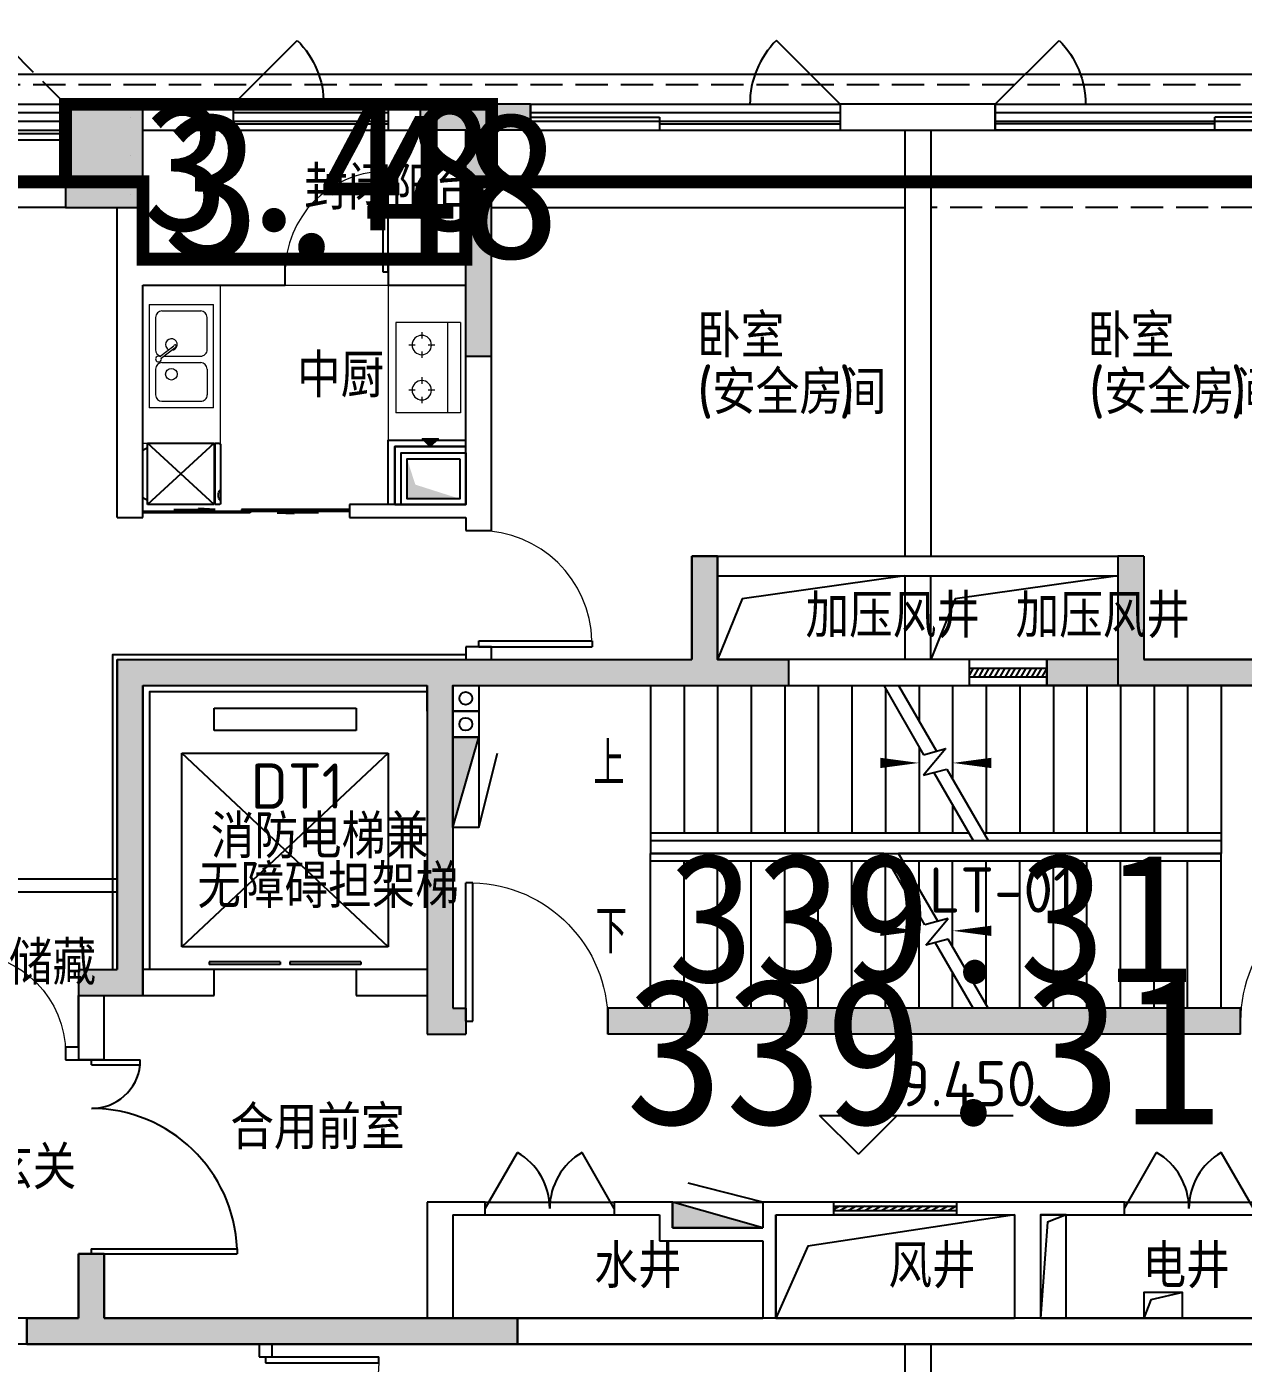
# Model space of a CAD drawing. Extents: x 512858 to 514372, y -232486 to -231710.
# Drawn here: x 513198.97 to 513208.39, y -232045.17 to -232034.82 of the extents above; entities that cross this region are included whole.
import ezdxf

# ---------------------------------------------------------------- set-up
doc = ezdxf.new("R2010")
doc.units = 0
doc.header["$LTSCALE"] = 1000
for name, pattern in [('__DASH', [0.35, 0.25, -0.1]), ('B1+B2户型(2#4F左单元报审版）$0$__DASH', [0.35, 0.25, -0.1]), ('B1+B2户型(2#4F左单元报审版）$0$DASH', [0.35, 0.25, -0.1]), ('DASH', [0.35, 0.25, -0.1])]:
    doc.linetypes.add(name, pattern=pattern)
doc.layers.get('0').update_dxf_attribs({"color": 252})
for name, color, linetype in [('$面积结果', 7, 'Continuous'), ('0-铝板', 253, 'Continuous'), ('1#HXT-4F$0$A-ANNO-50-SYMB', 253, 'Continuous'), ('1#HXT-4F$0$A-ANNO-50-TXT', 253, 'Continuous'), ('1#HXT-4F$0$A-DOOR', 253, 'Continuous'), ('1#HXT-4F$0$A-FIRE-DOOR', 253, 'Continuous'), ('1#HXT-4F$0$A-HOLE-E', 253, 'Continuous'), ('1#HXT-4F$0$A-PATT-COLU', 253, 'Continuous'), ('1#HXT-4F$0$A-STAIR', 253, 'Continuous'), ('1#HXT-4F$0$A-STR-CONC-B', 253, 'Continuous'), ('1#HXT-4F$0$A-WALL-S', 253, 'Continuous'), ('1#HXT-4F$0$A-WINDOW', 253, 'Continuous'), ('1#HXT-4F$0$AA-DOOR_FIRE_TEXT', 253, 'Continuous'), ('6#-造型-1F（实施版）金属型材-METAL-S', 253, 'Continuous'), ('A-ANNO-100-DIM-E', 253, 'Continuous'), ('A-ANNO-100-TXT', 252, 'Continuous'), ('A-METAL-E', 253, 'Continuous'), ('A-WALL-S', 252, 'Continuous'), ('B1+B2户型(2#4F左单元报审版）$0$$0$AA-排烟道', 253, 'Continuous'), ('B1+B2户型(2#4F左单元报审版）$0$A-DOOR', 253, 'Continuous'), ('B1+B2户型(2#4F左单元报审版）$0$A-FIRE-DOOR', 253, 'Continuous'), ('B1+B2户型(2#4F左单元报审版）$0$A-HOLE-E', 253, 'Continuous'), ('B1+B2户型(2#4F左单元报审版）$0$A-PART-S', 253, 'Continuous'), ('B1+B2户型(2#4F左单元报审版）$0$A-PATT-COLU', 253, 'Continuous'), ('B1+B2户型(2#4F左单元报审版）$0$A-STR-CONC-B', 253, 'Continuous'), ('B1+B2户型(2#4F左单元报审版）$0$A-STR-CONC-C', 253, 'Continuous'), ('B1+B2户型(2#4F左单元报审版）$0$A-STR-CONC-E', 253, 'Continuous'), ('B1+B2户型(2#4F左单元报审版）$0$A-STR-CONC-H', 253, 'Continuous'), ('B1+B2户型(2#4F左单元报审版）$0$A-WALL-S', 253, 'Continuous'), ('B1+B2户型(2#4F左单元报审版）$0$A-WINDOW', 253, 'Continuous'), ('B1+B2户型(2#4F左单元报审版）$0$FURN', 253, 'Continuous'), ('B1+B2户型(2#4F左单元报审版）$0$ICDA方案_活动家具', 253, 'Continuous'), ('B1+B2户型(2#4F左单元报审版）$0$WALL', 253, 'Continuous'), ('PUB_HATCH', 252, 'Continuous'), ('PUB_TEXT', 252, 'Continuous')]:
    doc.layers.add(name, color=color, linetype=linetype)
for name, color, linetype, lineweight in [('B1+B2户型(2#4F左单元报审版）$0$AE-FURN-MOVE', 253, 'Continuous', 20), ('面积-计容-住宅-0.5', 1, 'Continuous', 0), ('面积-计容-住宅-1', 1, 'Continuous', 0)]:
    doc.layers.add(name, color=color, linetype=linetype, lineweight=lineweight)
doc.styles.add('1#HXT-4F$0$STANDARD', font='GBENOR', dxfattribs={"bigfont": 'GBCBIG'})
doc.styles.add('dw', font='simhei.ttf')
doc.styles.add('TYDG_02', font='TSSDENG.shx', dxfattribs={"width": 0.8, "bigfont": 'hztxt.shx'})

# ---------------------------------------------------------------- blocks, each defined once
blk = doc.blocks.new('1新301#HXT-4F$0$$TWTSYS$00000508')
for p, q in [((-0.5, 0.5), (0.324, 1.224)), ((-0.5, 0.5), (-0.5, -0.5)), ((-0.5, -0.5), (0.5, 0.5)), ((0.5, 0.5), (-0.5, 0.5)), ((0.5, -0.5), (0.5, 0.5)), ((-0.5, -0.5), (0.5, -0.5))]:
    blk.add_line(p, q)
blk.add_solid([(0.5, -0.5), (0.5, 0.5), (-0.5, -0.5)])
blk = doc.blocks.new('1新311#HXT-4F$0$$WINLIB2D$00000039')
at = {"color": 0}
for points in [[(-0.5, 0.5), (-0.5, -0.5)], [(0.5, 0.5), (-0.5, 0.5)], [(0.5, -0.5), (0.5, 0.5)], [(-0.5, 0.167), (0.5, 0.167)], [(-0.384, -0.167), (-0.448, 0.167)], [(-0.316, -0.167), (-0.38, 0.167)], [(-0.248, -0.167), (-0.312, 0.167)], [(-0.18, -0.167), (-0.244, 0.167)], [(-0.112, -0.167), (-0.176, 0.167)], [(-0.044, -0.167), (-0.108, 0.167)], [(0.024, -0.167), (-0.04, 0.167)], [(0.092, -0.167), (0.028, 0.167)], [(0.16, -0.167), (0.096, 0.167)], [(0.228, -0.167), (0.164, 0.167)], [(0.296, -0.167), (0.232, 0.167)], [(0.364, -0.167), (0.3, 0.167)], [(0.432, -0.167), (0.368, 0.167)], [(0.5, -0.167), (0.436, 0.167)], [(-0.452, -0.167), (-0.5, 0.084)], [(-0.5, -0.167), (0.5, -0.167)], [(0.5, -0.5), (-0.5, -0.5)]]:
    blk.add_lwpolyline(points, dxfattribs=at)
blk = doc.blocks.new('1新261#HXT-4F$0$$DorLib2D$00000001')
for p, q in [((0.45, 0.975), (0.5, 0.975)), ((0.45, 0), (0.45, 0.975)), ((0.5, 0), (0.5, 0.975)), ((0.5, 0), (0.45, 0))]:
    blk.add_line(p, q)
at = {"lineweight": 13}
blk.add_arc((0.475, 0), 0.975, 91.46928, 180, dxfattribs=at)
blk = doc.blocks.new('1新271#HXT-4F$0$$DorLib2D$00000127')
at = {"color": 0}
for points in [[(-0.5333, 0.7949), (-0.5333, 0.6904)], [(-0.0333, 0.7949), (-0.5333, 0.7949)], [(-0.0333, 0.7949), (-0.0333, 0.6904)], [(0.5333, 0.7949), (0.0333, 0.7949)], [(0.0333, 0.7949), (0.0333, 0.6904)], [(0.5333, 0.7949), (0.5333, 0.6904)], [(-0.0333, 0.6904), (-0.5333, 0.6904)], [(0.5333, 0.6904), (0.0333, 0.6904)], [(0.5, 0.5), (-0.5, 0.5)]]:
    blk.add_lwpolyline(points, dxfattribs=at)
blk = doc.blocks.new('1新291#HXT-4F$0$$DorLib2D$00000231')
at = {"color": 0}
for p, q in [((-0.5, 0), (-0.25, 0.433)), ((0.5, 0), (0.25, 0.433))]:
    blk.add_line(p, q, dxfattribs=at)
for centre, start, end in [((-0.5, 0), 0, 60), ((0.5, 0), 120, 180)]:
    blk.add_arc(centre, 0.5, start, end, dxfattribs=at)
blk = doc.blocks.new('1新281#HXT-4F$0$$DorLib2D$00000225')
at = {"color": 0}
for p, q in [((0.475, -0.0014), (0.475, 0.7521)), ((0.475, 0.7521), (0.5, 0.7521)), ((0.5, -0.0014), (0.5, 0.7521)), ((-0.5, 0), (-0.5, 0.252)), ((-0.475, 0.252), (-0.5, 0.252)), ((-0.475, 0), (-0.475, 0.252)), ((-0.475, 0), (-0.5, 0)), ((0.475, -0.0014), (0.5, -0.0014))]:
    blk.add_line(p, q, dxfattribs=at)
for centre, radius, start, end in [((0.5046, -0.0019), 0.7546, 92.24927, 179.72377), ((-0.5008, 0.0026), 0.2508, 359.78987, 84.09744)]:
    blk.add_arc(centre, radius, start, end, dxfattribs=at)
blk = doc.blocks.new('1新251#HXT-4F')
at = {"layer": '1#HXT-4F$0$A-PATT-COLU'}
for points in [[(-148007, -998471), (-148007, -999271), (-147907, -999338), (-147807, -999271), (-147807, -998471)], [(-144707, -998471), (-144707, -999271), (-144607, -999338), (-144507, -999271), (-144507, -998471)], [(-152257, -999471), (-152457, -999271), (-152457, -1001671), (-152257, -1001871)], [(-152457, -999271), (-152257, -999471), (-150057, -999471), (-149957, -999404), (-149957, -999271)], [(-149957, -999404), (-149857, -999471), (-147907, -999471), (-147907, -999338), (-148007, -999271), (-149957, -999271)], [(-147907, -999338), (-147907, -999471), (-147257, -999471), (-147257, -999271), (-147807, -999271)], [(-144607, -999338), (-144707, -999271), (-145257, -999271), (-145257, -999471), (-144607, -999471)], [(-142457, -999404), (-142457, -999271), (-144507, -999271), (-144607, -999338), (-144607, -999471), (-142557, -999471)], [(-149957, -999404), (-150057, -999471), (-150057, -1001771), (-149857, -1001771), (-149857, -999471)], [(-152757, -1001871), (-152657, -1001871), (-152657, -1001671), (-152757, -1001671)], [(-152657, -1001671), (-152657, -1001871), (-152257, -1001871), (-152457, -1001671)], [(-149857, -1001771), (-150057, -1001771), (-150057, -1002171), (-149857, -1001971)], [(-149857, -1001971), (-150057, -1002171), (-149757, -1002171), (-149757, -1001971)], [(-143757, -1001971), (-148657, -1001971), (-148657, -1002171), (-143757, -1002171)], [(-152757, -1003871), (-152757, -1004371), (-152657, -1004438), (-152557, -1004371), (-152557, -1003871)], [(-153157, -1004571), (-152657, -1004571), (-152657, -1004438), (-152757, -1004371), (-153157, -1004371)], [(-152657, -1004438), (-152657, -1004571), (-149957, -1004571), (-149957, -1004371), (-152557, -1004371)], [(-149957, -1004371), (-149957, -1004571), (-149357, -1004571), (-149357, -1004371)]]:
    blk.add_hatch(color=256, dxfattribs=at).paths.add_polyline_path(points)
at = {"layer": '1#HXT-4F$0$A-ANNO-50-SYMB', "elevation": 0}
for points in [[(-148457, -1000071, 0, 0, 0), (-146247, -1000071, 0, 80, 0), (-146547, -1000071, 0, 0, 0)], [(-143777, -1000071, 0, 0, 0), (-145987, -1000071, 0, 80, 0), (-145687, -1000071, 0, 0, 0)], [(-148457, -1001371, 0, 0, 0), (-146247, -1001371, 0, 80, 0), (-146547, -1001371, 0, 0, 0)], [(-143777, -1001371, 0, 0, 0), (-145987, -1001371, 0, 80, 0), (-145687, -1001371, 0, 0, 0)]]:
    blk.add_lwpolyline(points, format="xyseb", dxfattribs=at)
at = {"layer": '1#HXT-4F$0$A-DOOR'}
for p, q in [((-149607, -1003471, 0), (-148607, -1003471, 0)), ((-144657, -1003471), (-143657, -1003471)), ((-149607, -1003571, 0), (-148607, -1003571, 0)), ((-144657, -1003571), (-143657, -1003571))]:
    blk.add_line(p, q, dxfattribs=at)
at = {"layer": '1#HXT-4F$0$A-HOLE-E'}
for points in [[(-147807, -998621), (-146357, -998621), (-146357, -999271), (-147807, -999271)], [(-146157, -998621), (-144707, -998621), (-144707, -999271), (-146157, -999271)], [(-147357, -1003571), (-145507, -1003571), (-145507, -1004371), (-147357, -1004371)], [(-145307, -1004371), (-145107, -1004371), (-145107, -1003571), (-145307, -1003571)], [(-144507, -1004371), (-144207, -1004371), (-144207, -1004171), (-144507, -1004171)]]:
    blk.add_lwpolyline(points, close=True, dxfattribs=at)
for points in [[(-146357, -998621), (-147617, -998800), (-147807, -999271)], [(-144707, -998621), (-145967, -998800), (-146157, -999271)], [(-145507, -1003571), (-147107, -1003812), (-147357, -1004371)], [(-145107, -1003571), (-145252, -1003628), (-145307, -1004371)], [(-144207, -1004171), (-144453, -1004228), (-144507, -1004371)]]:
    blk.add_lwpolyline(points, dxfattribs=at)
at = {"layer": '1#HXT-4F$0$A-STAIR'}
for p, q in [((-148327, -999471), (-146521, -999471)), ((-148327, -999471), (-148327, -1000611)), ((-148067, -999471), (-148067, -1000611)), ((-147807, -999471), (-147807, -1000611)), ((-147547, -999471), (-147547, -1000611)), ((-147287, -999471), (-147287, -1000611)), ((-147027, -999471), (-147027, -1000611)), ((-146767, -999471), (-146767, -1000611)), ((-146521, -999471), (-146212, -1000007)), ((-146507, -999495), (-146507, -1000611)), ((-146406, -999471), (-143907, -999471)), ((-146406, -999471), (-146112, -999980)), ((-146247, -999471), (-146247, -999746)), ((-145987, -999471), (-145987, -1000196)), ((-145727, -999471), (-145727, -1000611)), ((-145467, -999471), (-145467, -1000611)), ((-145207, -999471), (-145207, -1000611)), ((-144947, -999471), (-144947, -1000611)), ((-144687, -999471), (-144687, -1000611)), ((-144427, -999471), (-144427, -1000611)), ((-144167, -999471), (-144167, -1000611)), ((-143907, -999471), (-143907, -1000611)), ((-151707, -999821), (-151707, -999646)), ((-151707, -999646), (-150607, -999646)), ((-150607, -999646), (-150607, -999821)), ((-150607, -999821), (-151707, -999821)), ((-151957, -1001496), (-151957, -999996)), ((-151957, -999996), (-150357, -999996)), ((-150357, -999996), (-151957, -1001496)), ((-150357, -1001496), (-151957, -999996)), ((-150357, -999996), (-150357, -1001496)), ((-146247, -999946), (-146247, -1000611)), ((-146212, -1000007), (-146040, -999960)), ((-146040, -999960), (-146212, -1000166)), ((-146212, -1000166), (-146032, -1000118)), ((-146132, -1000145), (-145828, -1000671)), ((-146032, -1000118), (-145713, -1000671)), ((-145987, -1000396), (-145987, -1000611)), ((-148327, -1000611), (-148327, -1000671)), ((-148327, -1000611), (-145863, -1000611)), ((-148327, -1000611), (-148327, -1000671)), ((-145747, -1000611), (-143907, -1000611)), ((-143907, -1000611), (-143907, -1000671)), ((-143907, -1000611), (-143907, -1000671)), ((-148327, -1000671), (-145828, -1000671)), ((-148327, -1000671), (-145828, -1000671)), ((-145713, -1000671), (-143907, -1000671)), ((-145713, -1000671), (-143907, -1000671)), ((-146521, -1000771), (-148327, -1000771)), ((-148327, -1000831), (-148327, -1000771)), ((-146521, -1000771), (-148327, -1000771)), ((-148327, -1000831), (-148327, -1000771)), ((-148327, -1001971), (-148327, -1000831)), ((-146486, -1000831), (-148327, -1000831)), ((-148067, -1001971), (-148067, -1000831)), ((-147807, -1001971), (-147807, -1000831)), ((-147547, -1001971), (-147547, -1000831)), ((-147287, -1001971), (-147287, -1000831)), ((-147027, -1001971), (-147027, -1000831)), ((-146767, -1001971), (-146767, -1000831)), ((-146202, -1001324), (-146521, -1000771)), ((-146507, -1001971), (-146507, -1000831)), ((-143907, -1000771), (-146406, -1000771)), ((-146102, -1001297), (-146406, -1000771)), ((-143907, -1000771), (-146406, -1000771)), ((-143907, -1000831), (-146371, -1000831)), ((-146247, -1001046), (-146247, -1000831)), ((-145987, -1001496), (-145987, -1000831)), ((-145727, -1001946), (-145727, -1000831)), ((-145467, -1001971), (-145467, -1000831)), ((-145207, -1001971), (-145207, -1000831)), ((-144947, -1001971), (-144947, -1000831)), ((-144687, -1001971), (-144687, -1000831)), ((-144427, -1001971), (-144427, -1000831)), ((-144167, -1001971), (-144167, -1000831)), ((-143907, -1000831), (-143907, -1000771)), ((-143907, -1000831), (-143907, -1000771)), ((-143907, -1001971), (-143907, -1000831)), ((-146247, -1001971), (-146247, -1001246)), ((-146022, -1001275), (-146202, -1001324)), ((-146194, -1001481), (-146022, -1001275)), ((-146022, -1001435), (-146194, -1001481)), ((-145828, -1001971), (-146122, -1001462)), ((-145713, -1001971), (-146022, -1001435)), ((-150357, -1001496), (-151957, -1001496)), ((-145987, -1001971), (-145987, -1001696)), ((-145828, -1001971), (-148327, -1001971)), ((-143907, -1001971), (-145713, -1001971))]:
    blk.add_line(p, q, dxfattribs=at)
at = {"layer": '1#HXT-4F$0$A-STR-CONC-B'}
for p, q in [((-148007, -998471), (-148007, -999271)), ((-147807, -998471), (-148007, -998471)), ((-147807, -998471), (-147807, -999271)), ((-144707, -998471), (-144707, -999271)), ((-144507, -998471), (-144707, -998471)), ((-144507, -998471), (-144507, -999271)), ((-152457, -999271), (-152457, -1001671)), ((-152457, -999271), (-149957, -999271)), ((-149957, -999271), (-148007, -999271)), ((-147807, -999271), (-147257, -999271)), ((-147257, -999271), (-147257, -999471)), ((-144707, -999271), (-145257, -999271)), ((-145257, -999471), (-145257, -999271)), ((-142457, -999271), (-144507, -999271)), ((-152257, -999471), (-152257, -1001871)), ((-152257, -999471), (-150057, -999471)), ((-150057, -999471), (-150057, -1001771)), ((-149857, -999471), (-149857, -1001771)), ((-149857, -999471), (-147907, -999471)), ((-147907, -999471), (-147257, -999471)), ((-144607, -999471), (-145257, -999471)), ((-142557, -999471), (-144607, -999471)), ((-152757, -1001671), (-152657, -1001671)), ((-152757, -1001671), (-152757, -1001871)), ((-152657, -1001671), (-152457, -1001671)), ((-150057, -1001771), (-150057, -1002171)), ((-149857, -1001771), (-149857, -1001971)), ((-152757, -1001871), (-152657, -1001871)), ((-152657, -1001871), (-152257, -1001871)), ((-149857, -1001971), (-149757, -1001971)), ((-149757, -1001971), (-149757, -1002171)), ((-143757, -1001971), (-148657, -1001971)), ((-148657, -1002171), (-148657, -1001971)), ((-143757, -1002171), (-143757, -1001971)), ((-150057, -1002171), (-149757, -1002171)), ((-143757, -1002171), (-148657, -1002171)), ((-152757, -1003871), (-152757, -1004371)), ((-152557, -1003871), (-152757, -1003871)), ((-152557, -1003871), (-152557, -1004371)), ((-153157, -1004371), (-152757, -1004371)), ((-153157, -1004371), (-153157, -1004571)), ((-152557, -1004371), (-149957, -1004371)), ((-149957, -1004371), (-149357, -1004371)), ((-149357, -1004371), (-149357, -1004571)), ((-153157, -1004571), (-152657, -1004571)), ((-152657, -1004571), (-149957, -1004571)), ((-149957, -1004571), (-149357, -1004571))]:
    blk.add_line(p, q, dxfattribs=at)
at = {"layer": '1#HXT-4F$0$A-WALL-S'}
for p, q in [((-147807, -998471), (-144707, -998471)), ((-147807, -998621), (-144707, -998621)), ((-145857, -999271), (-147257, -999271)), ((-145857, -999471), (-145857, -999271)), ((-145257, -999471), (-145257, -999271)), ((-147257, -999471), (-145857, -999471)), ((-148327, -1000671), (-143907, -1000671)), ((-148327, -1000671), (-148327, -1000771)), ((-143907, -1000671), (-143907, -1000771)), ((-148327, -1000771), (-143907, -1000771)), ((-151707, -1001671), (-152257, -1001671)), ((-151707, -1001871), (-151707, -1001671)), ((-150057, -1001671), (-150607, -1001671)), ((-150607, -1001671), (-150607, -1001871)), ((-152757, -1001871), (-152757, -1002371)), ((-152557, -1002371), (-152557, -1001871)), ((-152257, -1001871), (-151707, -1001871)), ((-150607, -1001871), (-150057, -1001871)), ((-149757, -1001971), (-149757, -1002171)), ((-148657, -1001971), (-148657, -1002171)), ((-143757, -1002171), (-143757, -1001971)), ((-152757, -1002371), (-152557, -1002371)), ((-150057, -1003471), (-150057, -1004371)), ((-149607, -1003471), (-150057, -1003471)), ((-149607, -1003571), (-149607, -1003471)), ((-148157, -1003471), (-148607, -1003471)), ((-148607, -1003471), (-148607, -1003571)), ((-148157, -1003471), (-148157, -1003671)), ((-147457, -1003471), (-147457, -1003671)), ((-146907, -1003471), (-147457, -1003471)), ((-146907, -1003571), (-146907, -1003471)), ((-145407, -1003471), (-145957, -1003471)), ((-145957, -1003471), (-145957, -1003571)), ((-144657, -1003471), (-145407, -1003471)), ((-144657, -1003571), (-144657, -1003471)), ((-149857, -1003571), (-149857, -1004371)), ((-149857, -1003571), (-149607, -1003571)), ((-148607, -1003571), (-148257, -1003571)), ((-148257, -1003571), (-148257, -1003771)), ((-147357, -1003571), (-147357, -1003771)), ((-147357, -1003571), (-146907, -1003571)), ((-145957, -1003571), (-145507, -1003571)), ((-145507, -1003571), (-145507, -1004371)), ((-145307, -1003571), (-145307, -1004371)), ((-145307, -1003571), (-144657, -1003571)), ((-148157, -1003671), (-147457, -1003671)), ((-152557, -1003871), (-152757, -1003871)), ((-148257, -1003771), (-147457, -1003771)), ((-147457, -1003771), (-147457, -1004371)), ((-147357, -1003771), (-147357, -1004371)), ((-149357, -1004371), (-147457, -1004371)), ((-147357, -1004371), (-145507, -1004371)), ((-145307, -1004371), (-143307, -1004371)), ((-149357, -1004571), (-147357, -1004571)), ((-147357, -1004571), (-145407, -1004571)), ((-145407, -1004571), (-143207, -1004571))]:
    blk.add_line(p, q, dxfattribs=at)
at = {"layer": '1#HXT-4F$0$AA-DOOR_FIRE_TEXT'}
for points in [[(-149657, -999671), (-149857, -999671), (-149857, -999471), (-149657, -999471)], [(-149657, -999871), (-149857, -999871), (-149857, -999671), (-149657, -999671)]]:
    blk.add_lwpolyline(points, close=True, dxfattribs=at)
for centre in [(-149757, -999571), (-149757, -999771)]:
    blk.add_circle(centre, 50, dxfattribs=at)
at = {"layer": '1#HXT-4F$0$A-DOOR'}
for name, p, xscale, yscale, zscale in [('1新271#HXT-4F$0$$DorLib2D$00000127', (-151157, -1001771), 1100, 200, 200), ('1新291#HXT-4F$0$$DorLib2D$00000231', (-149107, -1003521), 1000, 1000, 100)]:
    blk.add_blockref(name, p, dxfattribs=dict(at, xscale=xscale, yscale=yscale, zscale=zscale))
at = {"layer": '1#HXT-4F$0$A-DOOR', "xscale": 1000, "yscale": 1000, "zscale": 100, "rotation": 359.9999999997817}
blk.add_blockref('1新291#HXT-4F$0$$DorLib2D$00000231', (-144157, -1003521), dxfattribs=at)
at = {"layer": '1#HXT-4F$0$A-FIRE-DOOR', "zscale": 200}
for name, p, xscale, yscale, rotation in [('1新261#HXT-4F$0$$DorLib2D$00000001', (-149207, -1002071), 1100, -1100, 180), ('1新281#HXT-4F$0$$DorLib2D$00000225', (-152657, -1003121), -1500, -1500, 90)]:
    blk.add_blockref(name, p, dxfattribs=dict(at, xscale=xscale, yscale=yscale, rotation=rotation))
at = {"layer": '1#HXT-4F$0$A-FIRE-DOOR', "xscale": 1100, "yscale": 1100, "zscale": 200}
blk.add_blockref('1新261#HXT-4F$0$$DorLib2D$00000001', (-143207, -1002071), dxfattribs=at)
at = {"layer": '1#HXT-4F$0$A-WINDOW', "xscale": 600, "yscale": -200, "zscale": 200}
blk.add_blockref('1新311#HXT-4F$0$$WINLIB2D$00000039', (-145557, -999371), dxfattribs=at)
at = {"layer": '1#HXT-4F$0$A-WINDOW', "xscale": 950, "yscale": -100, "zscale": 100, "rotation": 359.9999999997743}
blk.add_blockref('1新311#HXT-4F$0$$WINLIB2D$00000039', (-146432, -1003521), dxfattribs=at)
at = {"layer": '1#HXT-4F$0$AA-DOOR_FIRE_TEXT', "xscale": -700.0000000000001, "yscale": 200.0000000000001, "zscale": 700.0000000000001, "rotation": 270}
blk.add_blockref('1新301#HXT-4F$0$$TWTSYS$00000508', (-149757, -1000221), dxfattribs=at)
at = {"layer": '1#HXT-4F$0$AA-DOOR_FIRE_TEXT', "xscale": -700.0000000000001, "yscale": 200.0000000000001, "zscale": 700.0000000000001}
blk.add_blockref('1新301#HXT-4F$0$$TWTSYS$00000508', (-147807, -1003571), dxfattribs=at)
at = {"layer": '1#HXT-4F$0$A-ANNO-50-TXT', "color": 7, "style": '1#HXT-4F$0$STANDARD'}
for s, p in [('上', (-148770, -1000246)), ('下', (-148752, -1001546))]:
    blk.add_text(s, height=338, dxfattribs=at).set_placement(p)
blk = doc.blocks.new('1新175wz')
at = {"layer": 'A-ANNO-100-TXT', "style": 'TYDG_02'}
for s, height, p in [('封闭阳台', 337.6, (-151008, -1319187, 0)), ('卧室', 337.6, (-147966, -1320333)), ('卧室', 337.6, (-144945, -1320333)), ('中厨', 337.6, (-151064, -1320641)), ('(', 350, (-147966, -1320771)), ('安全房间', 337.6, (-147849, -1320771)), (')', 350, (-146866, -1320771)), ('(', 350, (-144933, -1320771)), ('安全房间', 337.6, (-144816, -1320771)), (')', 350, (-143833, -1320771)), ('加压风井', 337.6, (-147126, -1322501)), ('加压风井', 337.6, (-145499, -1322501)), ('DT1', 350, (-151423, -1323825)), ('消防电梯兼', 337.6, (-151732, -1324210)), ('无障碍担架梯', 337.6, (-151836, -1324595)), ('LT-01', 350, (-146169, -1324630)), ('储藏', 337.6, (-153295, -1325189, 0)), ('合用前室', 337.6, (-151581, -1326463)), ('玄关', 337.6, (-153449, -1326773)), ('水井', 337.6, (-148762, -1327536)), ('风井', 337.6, (-146484, -1327536)), ('电井', 337.6, (-144516, -1327536))]:
    blk.add_text(s, height=height, dxfattribs=at).set_placement(p)
blk = doc.blocks.new('1新179背衬墙4F')
at = {"layer": 'A-METAL-E', "elevation": 0}
for points in [[(9900, 5850), (11100, 5850)], [(9900, 5800), (11100, 5800)], [(13200, 5850), (14600, 5850)], [(13200, 5800), (14600, 5800)], [(17500, 5850), (15800, 5850)], [(17500, 5800), (15800, 5800)], [(7700, 5775), (8600, 5775)], [(7700, 5725), (8600, 5725)]]:
    blk.add_lwpolyline(points, dxfattribs=at)
at = {"layer": 'A-WALL-S'}
for p, q in [((12200, 5900), (13200, 5900)), ((12200, 5900), (12200, 5800)), ((13200, 5900), (13200, 5800)), ((18200, 5900), (17500, 5900)), ((17500, 5800), (17500, 5900)), ((12200, 5800), (13200, 5800)), ((18200, 5800), (17500, 5800))]:
    blk.add_line(p, q, dxfattribs=at)
blk = doc.blocks.new('1新142B1+B2户型(2#4F左单元报审版）$0$$0$SFEFFSEFSEFESFS')
at = {"layer": 'B1+B2户型(2#4F左单元报审版）$0$$0$AA-排烟道'}
blk.add_hatch(color=254, dxfattribs=at).paths.add_polyline_path([(220387, 75509), (220327, 75570), (220327, 75448)])
at = {"layer": 'B1+B2户型(2#4F左单元报审版）$0$$0$AA-排烟道', "color": 254}
for points in [[(220437, 75235), (220837, 75235), (220837, 75735), (220437, 75735)], [(220483, 75280), (220792, 75280), (220792, 75689), (220483, 75689)]]:
    blk.add_lwpolyline(points, close=True, dxfattribs=at)
blk.add_lwpolyline([(220387, 75509), (220327, 75570), (220327, 75448), (220387, 75509)], dxfattribs=at)
blk.add_solid([(220483, 75689), (220682, 75625), (220792, 75689), (220792, 75280)], dxfattribs=at)
at = {"layer": 'B1+B2户型(2#4F左单元报审版）$0$A-HOLE-E', "ltscale": 0.5}
blk.add_lwpolyline([(220837, 75784), (220837, 75234), (220387, 75234), (220387, 75784)], close=True, dxfattribs=at)
blk = doc.blocks.new('1新144B1+B2户型(2#4F左单元报审版）$0$$DorLib2D$00000114')
at = {"color": 0}
blk.add_line((0.5, 0), (-0.207, 0.707), dxfattribs=at)
blk.add_arc((0.5, 0), 1, 135, 180, dxfattribs=at)
blk = doc.blocks.new('1新151B1+B2户型(2#4F左单元报审版）$0$6986586658665A-Kitchen-4')
at = {"layer": 'B1+B2户型(2#4F左单元报审版）$0$AE-FURN-MOVE'}
for p, q in [((-400, -500), (-400, 0)), ((400, 0), (-400, 0)), ((400, 0), (400, -500)), ((-350, -100), (-350, -400)), ((-100, -50), (-300, -50)), ((-50, -100), (-50, -400)), ((-16, -94), (67, -201)), ((-4, -84), (79, -191)), ((300, -50), (50, -50)), ((350, -100), (350, -400)), ((0, -115), (0, -400)), ((-400, -500), (400, -500)), ((-100, -450), (-300, -450)), ((50, -450), (300, -450))]:
    blk.add_line(p, q, dxfattribs=at)
for centre, major_axis, start_param, end_param in [((-300, -100), (0, 50), 0.000591, 1.571387), ((-100, -100), (0, 50), 4.711798, 6.282594), ((-23, -73), (-0.2, 22.5), 4.156064, 9.712232), ((50, -100), (0, 50), -0.000202, 1.373206), ((300, -100), (0, 50), 4.711798, 6.282594), ((-140, -173), (0, 45), 4.711392, 10.994577), ((90, -173), (0.1, 45), 1.556657, 7.383522), ((77, -201), (0, 10), 1.588727, 6.019143), ((-300, -400), (0, 50), 1.570205, 3.141002), ((-100, -400), (0, 50), 3.142184, 4.71298), ((50, -400), (0, 50), 1.570205, 3.141002), ((300, -400), (0, 50), 3.142184, 4.71298)]:
    blk.add_ellipse(centre, major_axis=major_axis, ratio=1, start_param=start_param, end_param=end_param, dxfattribs=at)
blk = doc.blocks.new('1新150B1+B2户型(2#4F左单元报审版）$0$6986586658665A-Kitchen-1')
at = {"layer": 'B1+B2户型(2#4F左单元报审版）$0$AE-FURN-MOVE'}
for p, q in [((-350, 0), (350, 0)), ((-350, -500), (-350, 0)), ((350, -500), (350, 0)), ((-175, -150), (-175, -100)), ((175, -150), (175, -100)), ((-275, -200), (-225, -200)), ((-125, -200), (-75, -200)), ((75, -200), (125, -200)), ((225, -200), (275, -200)), ((-175, -300), (-175, -250)), ((175, -300), (175, -250)), ((-350, -400), (350, -400)), ((-350, -500), (350, -500))]:
    blk.add_line(p, q, dxfattribs=at)
for centre in [(-175, -200), (175, -200)]:
    blk.add_circle(centre, 75, dxfattribs=at)
blk = doc.blocks.new('1新153B1+B2户型(2#4F左单元报审版）$0$A$C75447C14')
at = {"layer": 'B1+B2户型(2#4F左单元报审版）$0$ICDA方案_活动家具'}
for p, q in [((-238, 559), (-238, 588)), ((237, 559), (-238, 559)), ((-238, 35), (-238, 551)), ((-238, 551), (237, 551)), ((237, 551), (-238, 35)), ((-238, 551), (237, 35)), ((-225, 600), (225, 600)), ((237, 588), (237, 559)), ((237, 588), (237, 559)), ((237, 551), (237, 35)), ((237, 551), (237, 35)), ((237, 35), (-238, 35)), ((-185, 0), (-205, 35)), ((185, 0), (-185, 0)), ((205, 35), (185, 0))]:
    blk.add_line(p, q, dxfattribs=at)
at = {"layer": 'B1+B2户型(2#4F左单元报审版）$0$ICDA方案_活动家具', "extrusion": (4.4081e-39, -1.44111e-29, -1)}
for centre, major_axis, start_param, end_param in [((-225, 588), (8.61, -8.61), 2.356194, 3.926991), ((165, 655), (50.2, -50.2), 0.10668, 1.464116)]:
    blk.add_ellipse(centre, major_axis=major_axis, ratio=1, start_param=start_param, end_param=end_param, dxfattribs=at)
at = {"layer": 'B1+B2户型(2#4F左单元报审版）$0$ICDA方案_活动家具', "extrusion": (4.40811e-39, -1.44111e-29, -1)}
blk.add_ellipse((225, 588), major_axis=(-8.61, -8.61), ratio=1, start_param=2.356194, end_param=3.926991, dxfattribs=at)
blk = doc.blocks.new('1新147B1+B2户型(2#4F左单元报审版）$0$$WINLIB2D$00000001')
at = {"color": 0}
for points in [[(-0.5, 0.5), (-0.5, -0.5)], [(-0.5, 0.5), (0.5, 0.5)], [(0.5, -0.5), (0.5, 0.5)], [(0.5, 0.1667), (-0.5, 0.1667)], [(0.5, -0.1667), (-0.5, -0.1667)], [(-0.5, -0.5), (0.5, -0.5)]]:
    blk.add_lwpolyline(points, dxfattribs=at)
blk = doc.blocks.new('1新143B1+B2户型(2#4F左单元报审版）$0$$DorLib2D$00000001')
for p, q in [((0.45, 0.975), (0.5, 0.975)), ((0.45, 0), (0.45, 0.975)), ((0.5, 0), (0.5, 0.975)), ((0.5, 0), (0.45, 0))]:
    blk.add_line(p, q)
at = {"lineweight": 13}
blk.add_arc((0.475, 0), 0.975, 91.4693, 180, dxfattribs=at)
blk = doc.blocks.new('1新146B1+B2户型(2#4F左单元报审版）$0$$DorLib2D$00000225')
at = {"color": 0}
for p, q in [((0.475, -0.0014), (0.475, 0.7521)), ((0.475, 0.7521), (0.5, 0.7521)), ((0.5, -0.0014), (0.5, 0.7521)), ((-0.5, 0), (-0.5, 0.252)), ((-0.475, 0.252), (-0.5, 0.252)), ((-0.475, 0), (-0.475, 0.252)), ((-0.475, 0), (-0.5, 0)), ((0.475, -0.0014), (0.5, -0.0014))]:
    blk.add_line(p, q, dxfattribs=at)
for centre, radius, start, end in [((0.5046, -0.0019), 0.7546, 92.24927, 179.72377), ((-0.5008, 0.0026), 0.2508, 359.78987, 84.09744)]:
    blk.add_arc(centre, radius, start, end, dxfattribs=at)
blk = doc.blocks.new('1新145B1+B2户型(2#4F左单元报审版）$0$$DorLib2D$00000131')
at = {"color": 0, "linetype": 'Continuous'}
for p, q in [((0.15, 0.125), (0.2319, 0.1973)), ((0.2319, 0.1973), (0.2319, 0.125)), ((-0.5, 0.125), (-0.5, 0)), ((0.0192, 0.125), (-0.5, 0.125)), ((0.0192, 0), (0.0192, 0.125)), ((0.35, 0.125), (0.15, 0.125)), ((-0.5, 0), (0.0192, 0)), ((-0.024, 0), (0.5, 0)), ((-0.024, -0.125), (-0.024, 0)), ((0.5, 0), (0.5, -0.125)), ((-0.35, -0.125), (-0.15, -0.125)), ((-0.2319, -0.1973), (-0.2319, -0.125)), ((-0.15, -0.125), (-0.2319, -0.1973)), ((0.5, -0.125), (-0.024, -0.125))]:
    blk.add_line(p, q, dxfattribs=at)
blk = doc.blocks.new('1新159_FZH')
blk.add_lwpolyline([(-0.5, -0.5), (0.5, -0.5), (0.5, 0.5), (-0.5, 0.5)], close=True)
at = {"layer": 'PUB_HATCH'}
blk.add_solid([(-0.5, -0.5), (0.5, -0.5), (-0.5, 0.5), (0.5, 0.5)], dxfattribs=at)
blk = doc.blocks.new('1新141B1+B2户型(2#4F左单元报审版）')
at = {"layer": 'B1+B2户型(2#4F左单元报审版）$0$A-PATT-COLU'}
for points in [[(-149657, -995104), (-149657, -994971), (-150107, -994971), (-150107, -995171), (-149757, -995171)], [(-149257, -994971), (-149657, -994971), (-149657, -995104), (-149557, -995171), (-149257, -995171)], [(-149557, -996921), (-149557, -995171), (-149657, -995104), (-149757, -995171), (-149757, -996921)], [(-147907, -999338), (-147807, -999271), (-147807, -998471), (-148007, -998471), (-148007, -999271)], [(-144707, -998471), (-144707, -999471), (-144507, -999271), (-144507, -998471)], [(-152457, -999271), (-152257, -999471), (-150057, -999471), (-149957, -999404), (-149957, -999271)], [(-152457, -1001071), (-152257, -1001071), (-152257, -999471), (-152457, -999271)], [(-149957, -999404), (-149857, -999471), (-149657, -999471), (-149657, -999271), (-149957, -999271)], [(-149657, -999271), (-149657, -999471), (-147907, -999471), (-147907, -999338), (-148007, -999271)], [(-147907, -999338), (-147907, -999471), (-147707, -999471), (-147707, -999271), (-147807, -999271)], [(-144507, -999271), (-144707, -999471), (-142857, -999471), (-142857, -999271)], [(-150057, -999671), (-149857, -999671), (-149857, -999471), (-149957, -999404), (-150057, -999471)], [(-152457, -1001671), (-152257, -1001871), (-152257, -1001071), (-152457, -1001071)], [(-152757, -1001871), (-152657, -1001871), (-152657, -1001671), (-152757, -1001671)], [(-152657, -1001671), (-152657, -1001871), (-152257, -1001871), (-152457, -1001671)], [(-152657, -1004438), (-152557, -1004371), (-152557, -1003871), (-152757, -1003871), (-152757, -1004371)], [(-152657, -1004438), (-152757, -1004371), (-153157, -1004371), (-153157, -1004571), (-152657, -1004571)], [(-151257, -1004571), (-151257, -1004371), (-152557, -1004371), (-152657, -1004438), (-152657, -1004571)], [(-149357, -1004371), (-151257, -1004371), (-151257, -1004571), (-149357, -1004571)]]:
    blk.add_hatch(color=256, dxfattribs=at).paths.add_polyline_path(points)
at = {"layer": 'B1+B2户型(2#4F左单元报审版）$0$A-PART-S'}
for p, q in [((-151557, -994971), (-152257, -994971)), ((-151557, -995171), (-151557, -994971)), ((-150107, -994971), (-150357, -994971)), ((-150357, -994971), (-150357, -995171)), ((-149257, -994971), (-149257, -995171)), ((-146257, -994971), (-146857, -994971)), ((-146857, -994971), (-146857, -995171)), ((-145657, -994971), (-146257, -994971)), ((-145657, -995171), (-145657, -994971)), ((-152257, -995171), (-151557, -995171)), ((-150357, -995171), (-150107, -995171)), ((-146857, -995171), (-146257, -995171)), ((-146257, -995171), (-145657, -995171))]:
    blk.add_line(p, q, dxfattribs=at)
at = {"layer": 'B1+B2户型(2#4F左单元报审版）$0$A-STR-CONC-B'}
for p, q in [((-149657, -994971), (-150107, -994971)), ((-150107, -995171), (-150107, -994971)), ((-149257, -994971), (-149657, -994971)), ((-149257, -995171), (-149257, -994971)), ((-149757, -995171), (-150107, -995171)), ((-149757, -996921), (-149757, -995171)), ((-149557, -996921), (-149557, -995171)), ((-149257, -995171), (-149557, -995171)), ((-149757, -996921), (-149557, -996921)), ((-148007, -999271), (-148007, -998471)), ((-148007, -998471), (-147807, -998471)), ((-147807, -999271), (-147807, -998471)), ((-144707, -998471), (-144707, -999471)), ((-144507, -998471), (-144707, -998471)), ((-144507, -998471), (-144507, -999271)), ((-152457, -999271), (-149957, -999271)), ((-152457, -1001071), (-152457, -999271)), ((-149957, -999271), (-149657, -999271)), ((-149657, -999271), (-148007, -999271)), ((-147807, -999271), (-147707, -999271)), ((-144507, -999271), (-142857, -999271)), ((-152257, -999471), (-150057, -999471)), ((-152257, -1001071), (-152257, -999471)), ((-150057, -999671), (-150057, -999471)), ((-149857, -999671), (-149857, -999471)), ((-149857, -999471), (-149657, -999471)), ((-149657, -999471), (-147907, -999471)), ((-147907, -999471), (-147707, -999471)), ((-144707, -999471), (-142857, -999471)), ((-152457, -1001671), (-152457, -1001071)), ((-152257, -1001871), (-152257, -1001071)), ((-152757, -1001671), (-152657, -1001671)), ((-152757, -1001671), (-152757, -1001871)), ((-152657, -1001671), (-152457, -1001671)), ((-152757, -1001871), (-152657, -1001871)), ((-152657, -1001871), (-152257, -1001871)), ((-152757, -1004371), (-152757, -1003871)), ((-152757, -1003871), (-152557, -1003871)), ((-152557, -1004371), (-152557, -1003871)), ((-152757, -1004371), (-153157, -1004371)), ((-153157, -1004571), (-153157, -1004371)), ((-151257, -1004371), (-152557, -1004371)), ((-149357, -1004371), (-151257, -1004371)), ((-149357, -1004571), (-149357, -1004371)), ((-152657, -1004571), (-153157, -1004571)), ((-151257, -1004571), (-152657, -1004571)), ((-149357, -1004571), (-151257, -1004571))]:
    blk.add_line(p, q, dxfattribs=at)
at = {"layer": 'B1+B2户型(2#4F左单元报审版）$0$A-STR-CONC-E'}
for points in [[(-142957, -995571), (-146157, -995571)], [(-152857, -995771), (-153757, -995771)], [(-149557, -995771), (-146357, -995771)]]:
    blk.add_lwpolyline(points, dxfattribs=at)
at = {"layer": 'B1+B2户型(2#4F左单元报审版）$0$A-STR-CONC-H', "linetype": 'B1+B2户型(2#4F左单元报审版）$0$DASH'}
for points in [[(-152857, -995571), (-153757, -995571)], [(-149557, -995571), (-146357, -995571)], [(-142957, -995771), (-146157, -995771)]]:
    blk.add_lwpolyline(points, dxfattribs=at)
at = {"layer": 'B1+B2户型(2#4F左单元报审版）$0$A-WALL-S'}
for p, q in [((-152357, -995071), (-152357, -995071)), ((-146357, -995171), (-146357, -998471)), ((-146157, -995171), (-146157, -998471)), ((-152357, -995371), (-152357, -995371)), ((-152357, -995671), (-152357, -995671)), ((-152457, -996271), (-152457, -995771)), ((-152257, -996171), (-152257, -995771)), ((-151157, -996171), (-152257, -996171)), ((-151157, -996371), (-151157, -996171)), ((-149757, -996171), (-150357, -996171)), ((-150357, -996171), (-150357, -996371)), ((-149757, -996371), (-149757, -996171)), ((-152457, -998171), (-152457, -996271)), ((-152257, -998071), (-152257, -996371)), ((-152257, -996371), (-151157, -996371)), ((-150357, -996371), (-149757, -996371)), ((-149757, -998071), (-149757, -996921)), ((-149557, -998071), (-149557, -996921)), ((-152257, -998171), (-152257, -998071)), ((-149757, -998071), (-150657, -998071)), ((-150657, -998071), (-150657, -998171)), ((-152457, -998171), (-152257, -998171)), ((-150657, -998171), (-149757, -998171)), ((-147807, -998471), (-146257, -998471)), ((-146257, -998471), (-144707, -998471)), ((-147807, -998621), (-146257, -998621)), ((-146257, -998621), (-144707, -998621)), ((-152457, -1000971), (-153957, -1000971)), ((-152457, -1001071), (-153857, -1001071)), ((-152757, -1002271), (-152757, -1001871)), ((-152557, -1002371), (-152557, -1001871)), ((-152757, -1002271), (-152857, -1002271)), ((-152857, -1002271), (-152857, -1002371)), ((-152857, -1002371), (-152757, -1002371)), ((-152557, -1002371), (-152757, -1002371)), ((-152557, -1003871), (-152757, -1003871)), ((-153157, -1004371), (-153857, -1004371)), ((-146257, -1004371), (-149357, -1004371)), ((-143157, -1004371), (-146257, -1004371)), ((-153157, -1004571), (-153957, -1004571)), ((-151357, -1004571), (-151357, -1004671)), ((-151257, -1004671), (-151257, -1004571)), ((-146257, -1004571), (-149357, -1004571)), ((-146357, -1004571), (-146357, -1007321)), ((-143157, -1004571), (-146257, -1004571)), ((-146157, -1004571), (-146157, -1007321)), ((-151357, -1004671), (-151257, -1004671))]:
    blk.add_line(p, q, dxfattribs=at)
at = {"layer": 'B1+B2户型(2#4F左单元报审版）$0$A-WALL-S', "linetype": 'B1+B2户型(2#4F左单元报审版）$0$__DASH'}
for p, q in [((-149557, -998271), (-149557, -998071)), ((-149757, -998171), (-149757, -998271)), ((-149757, -998271), (-149557, -998271)), ((-149557, -999171), (-149757, -999171)), ((-149757, -999171), (-149757, -999271)), ((-149557, -999271), (-149557, -999171))]:
    blk.add_line(p, q, dxfattribs=at)
at = {"layer": 'B1+B2户型(2#4F左单元报审版）$0$A-WINDOW', "linetype": 'B1+B2户型(2#4F左单元报审版）$0$__DASH', "extrusion": (0, 0, -1)}
blk.add_lwpolyline([(152857, -994971), (153458, -994370, -0.198912), (153707, -994971)], format="xyb", dxfattribs=at)
at = {"layer": 'B1+B2户型(2#4F左单元报审版）$0$AE-FURN-MOVE'}
blk.add_lwpolyline([(-152257, -996371), (-150357, -996371), (-150357, -998071), (-150357, -998071), (-150357, -998071)], dxfattribs=at)
at = {"layer": 'B1+B2户型(2#4F左单元报审版）$0$AE-FURN-MOVE', "elevation": 0}
blk.add_lwpolyline([(-152257, -997596), (-151657, -997596), (-151657, -996371)], dxfattribs=at)
at = {"layer": 'B1+B2户型(2#4F左单元报审版）$0$AE-FURN-MOVE'}
blk.add_lwpolyline([(-150307, -998071), (-149757, -998071), (-149757, -997621), (-150307, -997621)], close=True, dxfattribs=at)
at = {"layer": 'B1+B2户型(2#4F左单元报审版）$0$WALL'}
for points in [[(-150357, -998071), (-150357, -997571), (-149757, -997571)], [(-150307, -998071), (-150307, -997621), (-149757, -997621)]]:
    blk.add_lwpolyline(points, dxfattribs=at)
at = {"rotation": 270}
blk.add_blockref('1新153B1+B2户型(2#4F左单元报审版）$0$A$C75447C14', (-152257, -997833, 0), dxfattribs=at)
at = {"extrusion": (2.93874e-39, -2.8026e-45, -1), "zscale": -1, "rotation": 270}
blk.add_blockref('1新142B1+B2户型(2#4F左单元报审版）$0$$0$SFEFFSEFSEFESFS', (74523, -777234), dxfattribs=at)
at = {"layer": 'B1+B2户型(2#4F左单元报审版）$0$A-DOOR', "linetype": 'B1+B2户型(2#4F左单元报审版）$0$__DASH'}
for p, xscale, yscale, zscale, rotation in [((-150757, -996271), -800, -800, 200, 179.9999999999487), ((-149657, -998721), -900, -900, 200, 90), ((-151307, -1005121), -900, 900, 100, 270.0000452578169)]:
    blk.add_blockref('1新143B1+B2户型(2#4F左单元报审版）$0$$DorLib2D$00000001', p, dxfattribs=dict(at, xscale=xscale, yscale=yscale, zscale=zscale, rotation=rotation))
at = {"layer": 'B1+B2户型(2#4F左单元报审版）$0$A-DOOR', "zscale": 100, "rotation": 180}
for name, p, xscale, yscale in [('1新145B1+B2户型(2#4F左单元报审版）$0$$DorLib2D$00000131', (-151457, -998121), -1600, 100), ('1新143B1+B2户型(2#4F左单元报审版）$0$$DorLib2D$00000001', (-153257, -1002321), 800, -800)]:
    blk.add_blockref(name, p, dxfattribs=dict(at, xscale=xscale, yscale=yscale))
at = {"layer": 'B1+B2户型(2#4F左单元报审版）$0$A-FIRE-DOOR', "xscale": -1500, "yscale": -1500, "zscale": 200, "rotation": 90}
blk.add_blockref('1新146B1+B2户型(2#4F左单元报审版）$0$$DorLib2D$00000225', (-152657, -1003121), dxfattribs=at)
at = {"layer": 'B1+B2户型(2#4F左单元报审版）$0$A-STR-CONC-C', "xscale": 600, "yscale": 800.0000000116415, "zscale": 800.0000000116415}
blk.add_blockref('1新159_FZH', (-152557, -995371), dxfattribs=at)
at = {"layer": 'B1+B2户型(2#4F左单元报审版）$0$A-WINDOW', "linetype": 'B1+B2户型(2#4F左单元报审版）$0$__DASH', "yscale": 700, "zscale": -700}
for p, xscale in [((-151207, -994971), -700), ((-147207, -994971), 700), ((-145307, -994971), -700)]:
    blk.add_blockref('1新144B1+B2户型(2#4F左单元报审版）$0$$DorLib2D$00000114', p, dxfattribs=dict(at, xscale=xscale))
at = {"layer": 'B1+B2户型(2#4F左单元报审版）$0$A-WINDOW', "zscale": 200}
for p, xscale, yscale, rotation in [((-157207, -995071), -8700, 200, 180), ((-150957, -995071), -1200, 200, 180.0000277296439), ((-148057, -995071), -2400, 200, 180), ((-144457, -995071), -2400, -200, 180)]:
    blk.add_blockref('1新147B1+B2户型(2#4F左单元报审版）$0$$WINLIB2D$00000001', p, dxfattribs=dict(at, xscale=xscale, yscale=yscale, rotation=rotation))
at = {"layer": 'B1+B2户型(2#4F左单元报审版）$0$FURN', "rotation": 90}
blk.add_blockref('1新151B1+B2户型(2#4F左单元报审版）$0$6986586658665A-Kitchen-4', (-152210, -996921), dxfattribs=at)
at = {"layer": 'B1+B2户型(2#4F左单元报审版）$0$FURN', "extrusion": (2.93874e-39, -1.44111e-29, -1), "zscale": -1, "rotation": 270}
blk.add_blockref('1新150B1+B2户型(2#4F左单元报审版）$0$6986586658665A-Kitchen-1', (150298, -997010, 0), dxfattribs=at)
blk = doc.blocks.new('1新167frwegthwsffsf')
at = {"layer": '6#-造型-1F（实施版）金属型材-METAL-S'}
blk.add_line((1777290, -392199), (1754637, -392199), dxfattribs=at)
at = {"layer": '6#-造型-1F（实施版）金属型材-METAL-S', "color": 61, "linetype": '__DASH'}
blk.add_line((1777290, -392279), (1754637, -392279), dxfattribs=at)
blk = doc.blocks.new('1新82A$C564B3448')
at = {"layer": '0-铝板', "color": 2}
blk.add_blockref('1新167frwegthwsffsf', (-1818640, 406829, 0), dxfattribs=at)

msp = doc.modelspace()

# ---------------------------------------------------------------- linework, layer by layer
at = {"layer": 'A-ANNO-100-DIM-E'}
for p, q in [((513205.411, -232043.546), (513205.111, -232043.246)), ((513205.111, -232043.246), (513206.611, -232043.246)), ((513205.411, -232043.546), (513205.711, -232043.246))]:
    msp.add_line(p, q, dxfattribs=at)
at = {"layer": 'A-METAL-E'}
for points in [[(513202.371, -232039.68), (513199.634, -232039.68), (513199.634, -232042.117)], [(513202.071, -232039.967), (513199.921, -232039.967), (513199.921, -232042.117)]]:
    msp.add_lwpolyline(points, dxfattribs=at)
at = {"layer": '面积-计容-住宅-0.5', "linetype": 'DASH', "ltscale": 0.003, "const_width": 0.1}
msp.add_lwpolyline([(513199.271, -232036.017), (513199.271, -232035.417), (513202.571, -232035.417), (513202.571, -232036.017), (513202.371, -232036.017), (513202.371, -232036.617), (513199.871, -232036.617), (513199.871, -232036.017)], close=True, dxfattribs=at)
at = {"layer": '面积-计容-住宅-1', "const_width": 0.1}
msp.add_lwpolyline([(513198.171, -232036.017), (513199.871, -232036.017), (513199.871, -232036.617), (513202.371, -232036.617), (513202.371, -232036.017), (513209.371, -232036.017), (513209.371, -232036.617), (513211.871, -232036.617), (513211.871, -232036.017), (513213.571, -232036.017), (513213.571, -232037.817), (513221.371, -232037.817)], dxfattribs=at)

# ---------------------------------------------------------------- block references
at = {"xscale": 0.001, "yscale": 0.001, "zscale": 0.001}
for name, p in [('1新141B1+B2户型(2#4F左单元报审版）', (513352.128, -231040.446)), ('1新82A$C564B3448', (513252.521, -232049.817)), ('1新179背衬墙4F', (513190.671, -232041.417)), ('1新175wz', (513352.128, -230717.046))]:
    msp.add_blockref(name, p, dxfattribs=at)
at = {"layer": 'A-METAL-E', "xscale": 0.001, "yscale": 0.001, "zscale": 0.001}
msp.add_blockref('1新251#HXT-4F', (513352.128, -231040.446), dxfattribs=at)

# ---------------------------------------------------------------- texts
at = {"layer": '$面积结果', "color": 1, "style": 'dw'}
for s, p in [('3.48', (513200.02, -232036.608)), ('339.31', (513203.604, -232043.315))]:
    msp.add_text(s, height=1.1331, dxfattribs=at).set_placement(p)
at = {"layer": 'PUB_TEXT', "color": 253, "style": 'TYDG_02'}
msp.add_text('9.450', height=0.35, dxfattribs=at).set_placement((513205.722, -232043.176))
at = {"layer": '面积-计容-住宅-0.5', "linetype": 'DASH', "ltscale": 3, "style": 'dw'}
msp.add_text('3.48', height=1, dxfattribs=at).set_placement((513199.865, -232036.392))
at = {"layer": '面积-计容-住宅-1', "style": 'dw'}
msp.add_text('339.31', height=1, dxfattribs=at).set_placement((513203.932, -232042.213))

doc.saveas('drawing.dxf')
